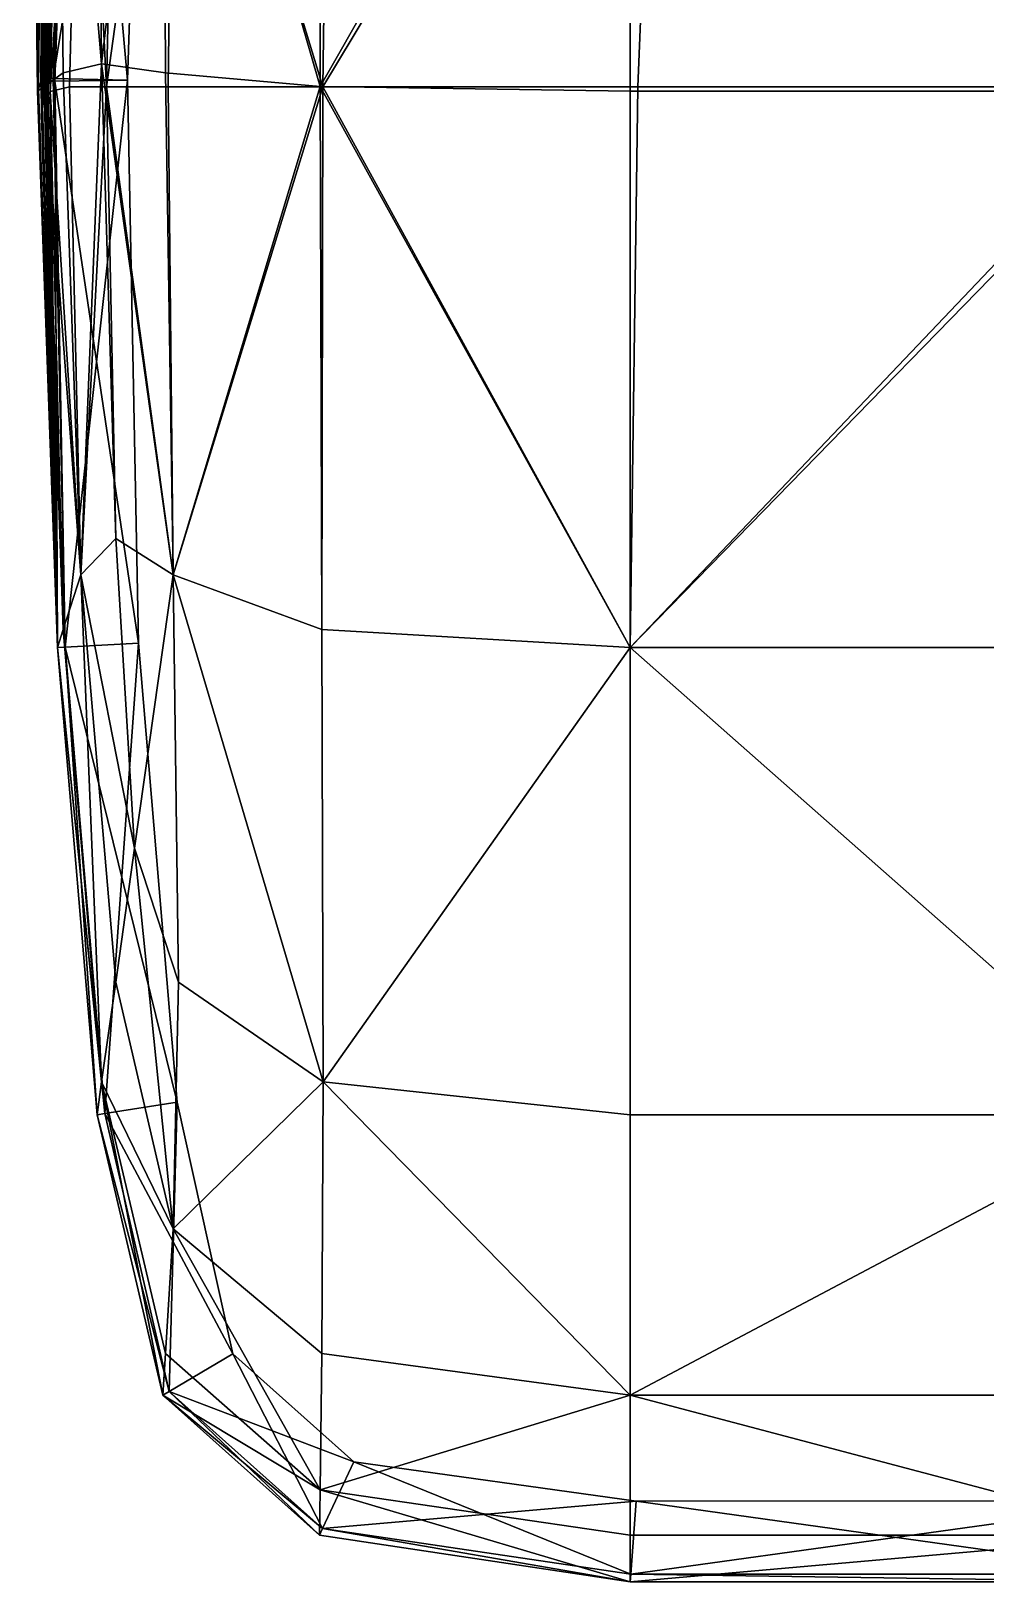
# Model space of a CAD drawing. Header units: centimetres. Extents: x -166 to 88, y -218 to 34.
# Drawn here: x -3.47 to 4.66, y -216.75 to -203.56 of the extents above; entities that cross this region are included whole.
import ezdxf

# ---------------------------------------------------------------- set-up
doc = ezdxf.new("R2010")
doc.units = ezdxf.units.CM
doc.layers.get('0').update_dxf_attribs({"color": 194})

msp = doc.modelspace()

# ---------------------------------------------------------------- meshes
at = {"color": 213}
mesh = msp.add_polyface(dxfattribs=at)
corners = [(6.135, -212.778, 10.661), (6.135, -208.804, 10.35), (13.041, -208.804, 10.35), (13.041, -212.778, 10.661), (6.135, -204.072, 10.194), (13.041, -204.072, 10.194), (6.135, -195.651, 10.143), (13.041, -195.651, 10.143), (13.041, -199.41, 10.143), (6.135, -199.41, 10.143), (6.135, -212.778, 75.564), (6.135, -208.805, 75.826), (1.631, -208.805, 75.826), (1.631, -212.778, 75.564), (6.283, -204.036, 75.861), (1.696, -204.036, 75.854), (-0.984, -204.036, 75.813), (7.618, -195.293, 75.048), (2.272, -195.293, 74.978), (1.888, -199.267, 75.591), (6.728, -199.267, 75.619), (-0.802, -195.575, 74.957), (6.135, -193.624, 10.143), (13.041, -193.624, 10.143), (6.49, -191.885, 10.143), (9.1, -192.909, 74.096), (2.913, -192.909, 73.956), (10.467, -191.717, 72.186), (-0.636, -193.262, 73.971), (13.041, -215.163, 11.18), (1.631, -212.778, 10.661), (1.631, -208.804, 10.35), (-0.98, -212.497, 10.698), (1.631, -204.072, 10.194), (1.631, -199.41, 10.143), (1.631, -195.651, 10.143), (-1.007, -204.033, 10.245), (13.041, -212.778, 75.564), (13.041, -208.805, 75.826), (14.153, -199.267, 75.659), (13.319, -204.036, 75.871), (1.631, -215.163, 75.129), (1.631, -193.624, 10.143), (-1.013, -195.651, 10.194), (2.107, -191.664, 10.143)]
mesh.append_faces([[corners[k] for k in face] for face in [(0, 1, 2, 0), (2, 3, 0, 2), (4, 5, 2, 4), (2, 1, 4, 2), (6, 7, 8, 6), (8, 9, 6, 8), (4, 9, 8, 4), (10, 11, 12, 10), (12, 13, 10, 12), (14, 15, 12, 14), (12, 11, 14, 12), (12, 15, 16, 12), (17, 18, 19, 17), (19, 20, 17, 19), (19, 18, 21, 19), (14, 20, 19, 14), (19, 15, 14, 19), (6, 22, 23, 6), (23, 22, 24, 23), (17, 25, 26, 17), (26, 18, 17, 26), (26, 25, 27, 26), (26, 28, 21, 26), (0, 3, 29, 0), (0, 30, 31, 0), (31, 1, 0, 31), (31, 30, 32, 31), (4, 1, 31, 4), (31, 33, 4, 31), (6, 9, 34, 6), (34, 35, 6, 34), (4, 33, 34, 4), (34, 9, 4, 34), (34, 33, 36, 34), (10, 37, 38, 10), (38, 11, 10, 38), (14, 11, 38, 14), (17, 20, 39, 17), (14, 40, 39, 14), (39, 20, 14, 39), (10, 13, 41, 10), (6, 35, 42, 6), (42, 22, 6, 42), (42, 35, 43, 42), (24, 22, 42, 24), (42, 44, 24, 42)]], dxfattribs={"vtx2": -1, "vtx3": -1, "color": 213})
mesh = msp.add_polyface(dxfattribs=at)
corners = [(-3.119, -199.267, 54.257), (-3.107, -199.267, 45.37), (-3.32, -204.036, 45.319), (-3.329, -204.036, 61.811), (-3.143, -199.267, 61.904), (-3.323, -204.036, 54.189), (-3.103, -199.267, 36.523), (-3.104, -199.267, 28.997), (-3.319, -204.036, 28.964), (-3.319, -204.036, 36.483), (-3.241, -199.41, 11.18), (-2.904, -199.41, 10.661), (-2.865, -203.84, 10.698), (-3.355, -204.033, 11.841), (-3.409, -199.41, 11.836), (-3.191, -203.917, 11.2), (-3.466, -199.41, 12.558), (-2.571, -197.56, 74.993), (-2.739, -200.194, 75.291), (-2.248, -199.885, 75.486), (-2.823, -204.036, 75.465), (1.888, -199.267, 75.591), (-0.92, -199.422, 75.554), (-0.984, -204.036, 75.813), (-3.034, -199.885, 74.876), (-3.198, -199.576, 74.293), (-3.302, -204.074, 74.464), (-3.296, -199.885, 73.595), (-3.328, -200.194, 72.786), (-3.375, -204.268, 72.836), (-2.887, -195.856, 73.947), (-3.466, -199.41, 15.103), (-3.466, -199.41, 14.52), (-3.409, -204.072, 14.52), (-3.409, -204.072, 15.698), (-3.466, -199.41, 15.698), (-3.466, -199.41, 13.921), (-3.466, -199.41, 13.277), (-3.409, -204.072, 13.277), (-3.409, -204.072, 13.921), (-3.35, -199.098, 17.759), (-3.437, -199.332, 17.02), (-3.402, -204.052, 17.022), (-3.355, -203.95, 18.585), (-3.247, -198.924, 18.575), (-3.381, -203.994, 17.768), (-3.466, -199.41, 16.335), (-3.409, -204.072, 16.335), (-3.296, -199.885, 71.871), (-3.17, -197.56, 72.725), (-3.235, -199.422, 70.177), (-3.352, -204.074, 70.041), (-3.183, -199.267, 67.033), (-3.339, -204.036, 66.901), (-3.104, -199.267, 24.071), (-3.12, -199.207, 21.112), (-3.323, -204.021, 21.097), (-3.319, -204.036, 24.046), (-3.214, -198.968, 18.959), (-3.153, -199.085, 20.015), (-3.331, -203.991, 20.016), (-2.343, -199.41, 10.35), (-1.013, -199.41, 10.194), (-1.007, -204.033, 10.245), (-2.321, -203.917, 10.396), (1.631, -199.41, 10.143), (-3.138, -198.984, 19.051), (-3.347, -203.961, 18.956), (-3.085, -199.079, 19.907), (-3.263, -203.988, 19.916), (-2.483, -199.078, 19.431), (-3.278, -203.964, 19.049), (-2.646, -203.98, 19.469)]
mesh.append_faces([[corners[k] for k in face] for face in [(0, 1, 2, 0), (3, 4, 0, 3), (0, 5, 3, 0), (6, 7, 8, 6), (2, 1, 6, 2), (6, 9, 2, 6), (10, 11, 12, 10), (13, 14, 10, 13), (10, 15, 13, 10), (16, 14, 13, 16), (17, 18, 19, 17), (19, 18, 20, 19), (21, 22, 23, 21), (24, 18, 17, 24), (24, 25, 26, 24), (27, 28, 29, 27), (27, 25, 30, 27), (31, 32, 33, 31), (34, 35, 31, 34), (36, 37, 38, 36), (36, 39, 33, 36), (40, 41, 42, 40), (43, 44, 40, 43), (40, 45, 43, 40), (46, 35, 34, 46), (42, 41, 46, 42), (46, 47, 42, 46), (48, 28, 49, 48), (48, 50, 51, 48), (52, 4, 3, 52), (51, 50, 52, 51), (52, 53, 51, 52), (54, 55, 56, 54), (8, 7, 54, 8), (54, 57, 8, 54), (58, 44, 43, 58), (55, 59, 60, 55), (61, 62, 63, 61), (12, 11, 61, 12), (61, 64, 12, 61), (63, 62, 65, 63), (66, 58, 67, 66), (59, 68, 69, 59), (70, 66, 71, 70), (68, 70, 72, 68)]], dxfattribs={"vtx2": -1, "vtx3": -1, "color": 213})
mesh = msp.add_polyface(dxfattribs=at)
corners = [(-3.32, -204.036, 45.319), (-3.319, -204.036, 36.483), (-3.241, -208.804, 36.47), (-3.329, -204.036, 61.811), (-3.323, -204.036, 54.189), (-3.241, -208.804, 54.167), (-3.119, -199.267, 54.257), (-3.319, -204.036, 28.964), (-3.103, -199.267, 36.523), (-2.865, -203.84, 10.698), (-3.191, -203.917, 11.2), (-3.241, -199.41, 11.18), (-3.355, -204.033, 11.841), (-3.042, -208.186, 11.261), (-3.409, -204.072, 12.558), (-3.466, -199.41, 12.558), (-3.409, -204.072, 13.277), (-3.466, -199.41, 13.277), (-2.823, -204.036, 75.465), (-2.298, -204.036, 75.702), (-2.248, -199.885, 75.486), (-0.984, -204.036, 75.813), (-0.92, -199.422, 75.554), (-2.256, -208.186, 75.671), (1.696, -204.036, 75.854), (1.888, -199.267, 75.591), (-3.139, -204.036, 75.049), (-3.042, -208.186, 75.061), (-3.302, -204.074, 74.464), (-3.034, -199.885, 74.876), (-2.739, -200.194, 75.291), (-3.375, -204.268, 72.836), (-3.367, -204.19, 73.723), (-3.296, -199.885, 73.595), (-3.198, -199.576, 74.293), (-3.409, -204.072, 14.52), (-3.409, -204.072, 15.103), (-3.466, -199.41, 15.103), (-3.409, -204.072, 15.698), (-3.409, -204.072, 13.921), (-3.466, -199.41, 13.921), (-3.466, -199.41, 14.52), (-3.355, -203.95, 18.585), (-3.381, -203.994, 17.768), (-3.241, -208.804, 17.771), (-3.402, -204.052, 17.022), (-3.35, -199.098, 17.759), (-3.409, -204.072, 16.335), (-3.466, -199.41, 16.335), (-3.352, -204.074, 70.041), (-3.367, -204.19, 71.814), (-3.296, -199.885, 71.871), (-3.328, -200.194, 72.786), (-3.339, -204.036, 66.901), (-3.183, -199.267, 67.033), (-3.323, -204.021, 21.097), (-3.319, -204.036, 24.046), (-3.104, -199.267, 24.071), (-3.347, -203.961, 18.956), (-3.214, -198.968, 18.959), (-3.331, -203.991, 20.016), (-3.12, -199.207, 21.112), (-3.241, -208.804, 20.015), (-3.241, -208.804, 18.589), (-3.241, -208.805, 24.037), (-2.321, -203.917, 10.396), (-2.256, -208.186, 10.534), (-1.007, -204.033, 10.245), (-2.343, -199.41, 10.35), (-3.278, -203.964, 19.049), (-3.138, -198.984, 19.051), (-3.263, -203.988, 19.916), (-3.153, -199.085, 20.015), (-2.646, -203.98, 19.469), (-2.483, -199.078, 19.431), (-3.085, -199.079, 19.907), (-2.552, -208.768, 19.483), (-3.175, -208.801, 19.05)]
mesh.append_faces([[corners[k] for k in face] for face in [(0, 1, 2, 0), (3, 4, 5, 3), (0, 4, 6, 0), (7, 1, 8, 7), (9, 10, 11, 9), (12, 10, 13, 12), (12, 14, 15, 12), (16, 17, 15, 16), (15, 14, 16, 15), (18, 19, 20, 18), (21, 22, 20, 21), (20, 19, 21, 20), (21, 19, 23, 21), (21, 24, 25, 21), (18, 26, 27, 18), (28, 26, 29, 28), (18, 30, 29, 18), (29, 26, 18, 29), (31, 32, 33, 31), (28, 34, 33, 28), (33, 32, 28, 33), (35, 36, 37, 35), (37, 36, 38, 37), (16, 39, 40, 16), (35, 41, 40, 35), (42, 43, 44, 42), (45, 43, 46, 45), (38, 47, 48, 38), (49, 50, 51, 49), (31, 52, 51, 31), (51, 50, 31, 51), (3, 53, 54, 3), (55, 56, 57, 55), (42, 58, 59, 42), (60, 55, 61, 60), (55, 60, 62, 55), (58, 42, 63, 58), (7, 56, 64, 7), (9, 65, 66, 9), (67, 65, 68, 67), (58, 69, 70, 58), (71, 60, 72, 71), (69, 73, 74, 69), (73, 71, 75, 73), (71, 73, 76, 71), (73, 69, 77, 73)]], dxfattribs={"vtx2": -1, "vtx3": -1, "color": 213})
mesh = msp.add_polyface(dxfattribs=at)
corners = [(-3.319, -204.036, 28.964), (-3.241, -208.805, 28.953), (-3.241, -208.804, 36.47), (-3.319, -204.036, 36.483), (-3.32, -204.036, 45.319), (-3.241, -208.804, 45.302), (-3.241, -208.804, 54.167), (-3.323, -204.036, 54.189), (-3.042, -208.186, 11.261), (-3.191, -208.65, 11.856), (-3.355, -204.033, 11.841), (-2.865, -203.84, 10.698), (-2.745, -207.877, 10.808), (-3.191, -203.917, 11.2), (-3.409, -204.072, 13.277), (-3.409, -204.072, 12.558), (-3.241, -208.805, 12.558), (-2.823, -204.036, 75.465), (-2.745, -207.877, 75.441), (-2.256, -208.186, 75.671), (-2.298, -204.036, 75.702), (-0.984, -204.036, 75.813), (-0.991, -208.65, 75.787), (1.631, -208.805, 75.826), (-3.302, -204.074, 74.464), (-3.367, -204.19, 73.723), (-3.241, -208.804, 73.765), (-3.375, -204.268, 72.836), (-3.241, -208.804, 72.852), (-3.042, -208.186, 75.061), (-3.191, -208.65, 74.51), (-3.139, -204.036, 75.049), (-3.409, -204.072, 14.52), (-3.409, -204.072, 13.921), (-3.241, -208.805, 13.921), (-3.241, -208.805, 13.277), (-3.409, -204.072, 15.698), (-3.409, -204.072, 15.103), (-3.241, -208.804, 15.103), (-3.241, -208.805, 14.52), (-3.402, -204.052, 17.022), (-3.409, -204.072, 16.335), (-3.241, -208.804, 16.335), (-3.241, -208.804, 15.698), (-3.241, -208.805, 17.023), (-3.241, -208.804, 17.771), (-3.381, -203.994, 17.768), (-3.352, -204.074, 70.041), (-3.339, -204.036, 66.901), (-3.241, -208.804, 66.857), (-3.329, -204.036, 61.811), (-3.241, -208.804, 61.78), (-3.367, -204.19, 71.814), (-3.241, -208.804, 71.795), (-3.241, -208.805, 69.996), (-3.323, -204.021, 21.097), (-3.241, -208.804, 21.092), (-3.241, -208.805, 24.037), (-3.319, -204.036, 24.046), (-1.007, -204.033, 10.245), (1.631, -204.072, 10.194), (1.631, -208.804, 10.35), (-2.256, -208.186, 10.534), (-0.991, -208.65, 10.396), (-2.321, -203.917, 10.396), (-3.263, -203.988, 19.916), (-3.174, -208.801, 19.919), (-3.241, -208.804, 20.015), (-3.331, -203.991, 20.016), (-3.175, -208.801, 19.05), (-3.278, -203.964, 19.049), (-3.347, -203.961, 18.956), (-3.241, -208.804, 18.955)]
mesh.append_faces([[corners[k] for k in face] for face in [(0, 1, 2, 0), (2, 3, 0, 2), (4, 5, 6, 4), (6, 7, 4, 6), (8, 9, 10, 8), (11, 12, 8, 11), (8, 13, 11, 8), (14, 15, 16, 14), (10, 9, 16, 10), (16, 15, 10, 16), (17, 18, 19, 17), (19, 20, 17, 19), (21, 22, 23, 21), (24, 25, 26, 24), (27, 28, 26, 27), (26, 25, 27, 26), (29, 18, 17, 29), (24, 30, 29, 24), (29, 31, 24, 29), (32, 33, 34, 32), (14, 35, 34, 14), (34, 33, 14, 34), (36, 37, 38, 36), (32, 39, 38, 32), (38, 37, 32, 38), (40, 41, 42, 40), (36, 43, 42, 36), (42, 41, 36, 42), (40, 44, 45, 40), (45, 46, 40, 45), (47, 48, 49, 47), (50, 51, 49, 50), (49, 48, 50, 49), (27, 52, 53, 27), (47, 54, 53, 47), (53, 52, 47, 53), (55, 56, 57, 55), (57, 58, 55, 57), (59, 60, 61, 59), (62, 12, 11, 62), (59, 63, 62, 59), (62, 64, 59, 62), (65, 66, 67, 65), (67, 68, 65, 67), (69, 70, 71, 69), (71, 72, 69, 71)]], dxfattribs={"vtx2": -1, "vtx3": -1, "color": 213})
mesh = msp.add_polyface(dxfattribs=at)
corners = [(-3.241, -208.804, 36.47), (-3.241, -208.805, 28.953), (-2.904, -212.778, 28.953), (-3.241, -208.804, 45.302), (-3.32, -204.036, 45.319), (-3.241, -208.804, 54.167), (-3.241, -208.804, 61.78), (-3.329, -204.036, 61.811), (-2.904, -212.778, 45.302), (-2.584, -210.512, 10.957), (-2.745, -211.652, 11.301), (-3.042, -208.186, 11.261), (-2.745, -207.877, 10.808), (-2.865, -212.497, 11.866), (-3.191, -208.65, 11.856), (-3.241, -208.805, 12.558), (-3.241, -208.805, 13.277), (-3.409, -204.072, 13.277), (-2.584, -210.512, 75.316), (-2.212, -211.652, 75.441), (-2.256, -208.186, 75.671), (-2.745, -207.877, 75.441), (-0.98, -212.497, 75.534), (-0.991, -208.65, 75.787), (-0.984, -204.036, 75.813), (1.631, -208.805, 75.826), (-3.241, -208.804, 73.765), (-3.241, -208.804, 72.852), (-2.904, -212.778, 72.852), (-3.191, -208.65, 74.51), (-3.302, -204.074, 74.464), (-3.042, -208.186, 75.061), (-2.745, -211.652, 75.027), (-2.865, -212.497, 74.501), (-3.241, -208.805, 13.921), (-2.904, -212.778, 13.277), (-3.241, -208.805, 14.52), (-3.409, -204.072, 14.52), (-3.241, -208.804, 15.103), (-3.241, -208.804, 15.698), (-3.409, -204.072, 15.698), (-2.904, -212.778, 14.52), (-3.241, -208.804, 16.335), (-2.904, -212.778, 15.698), (-3.241, -208.805, 17.023), (-3.402, -204.052, 17.022), (-3.241, -208.804, 17.771), (-3.241, -208.804, 18.589), (-3.355, -203.95, 18.585), (-2.904, -212.778, 17.023), (-3.241, -208.804, 66.857), (-2.904, -212.778, 61.78), (-3.241, -208.805, 69.996), (-3.352, -204.074, 70.041), (-3.241, -208.804, 71.795), (-3.375, -204.268, 72.836), (-2.904, -212.778, 69.996), (-3.241, -208.804, 21.092), (-3.241, -208.804, 20.015), (-2.904, -212.778, 20.015), (-3.323, -204.021, 21.097), (-3.241, -208.804, 18.955), (-3.347, -203.961, 18.956), (-3.241, -208.805, 24.037), (-3.319, -204.036, 28.964), (-2.904, -212.778, 21.092), (1.631, -208.804, 10.35), (-0.991, -208.65, 10.396), (-1.007, -204.033, 10.245), (-2.256, -208.186, 10.534), (-2.212, -211.652, 10.808), (-0.98, -212.497, 10.698), (-2.552, -208.768, 19.483), (-3.175, -208.801, 19.05), (-2.839, -212.768, 19.05), (-3.174, -208.801, 19.919), (-2.223, -212.67, 19.485), (-3.263, -203.988, 19.916), (-2.646, -203.98, 19.469)]
mesh.append_faces([[corners[k] for k in face] for face in [(0, 1, 2, 0), (0, 3, 4, 0), (5, 6, 7, 5), (5, 3, 8, 5), (9, 10, 11, 9), (11, 12, 9, 11), (13, 14, 11, 13), (11, 10, 13, 11), (15, 16, 17, 15), (15, 14, 13, 15), (18, 19, 20, 18), (20, 21, 18, 20), (22, 23, 20, 22), (20, 19, 22, 20), (20, 23, 24, 20), (25, 23, 22, 25), (26, 27, 28, 26), (26, 29, 30, 26), (18, 21, 31, 18), (31, 32, 18, 31), (31, 29, 33, 31), (34, 16, 35, 34), (34, 36, 37, 34), (38, 39, 40, 38), (38, 36, 41, 38), (42, 39, 43, 42), (42, 44, 45, 42), (46, 47, 48, 46), (46, 44, 49, 46), (50, 6, 51, 50), (50, 52, 53, 50), (54, 27, 55, 54), (54, 52, 56, 54), (57, 58, 59, 57), (58, 57, 60, 58), (47, 61, 62, 47), (63, 1, 64, 63), (63, 57, 65, 63), (66, 67, 68, 66), (9, 12, 69, 9), (69, 70, 9, 69), (69, 67, 71, 69), (72, 73, 74, 72), (75, 72, 76, 75), (72, 75, 77, 72), (73, 72, 78, 73)]], dxfattribs={"vtx2": -1, "vtx3": -1, "color": 213})
mesh = msp.add_polyface(dxfattribs=at)
corners = [(-2.584, -210.512, 10.957), (-2.212, -211.652, 10.808), (-2.256, -213.75, 11.261), (-2.904, -212.778, 45.302), (-3.241, -208.804, 45.302), (-3.241, -208.804, 36.47), (-2.904, -212.778, 36.47), (-2.904, -212.778, 61.78), (-3.241, -208.804, 61.78), (-3.241, -208.804, 54.167), (-2.904, -212.778, 54.167), (-2.904, -212.778, 13.277), (-3.241, -208.805, 13.277), (-3.241, -208.805, 12.558), (-2.904, -212.778, 12.558), (-2.865, -212.497, 11.866), (-0.98, -212.497, 75.534), (1.631, -212.778, 75.564), (1.631, -208.805, 75.826), (-2.904, -212.778, 72.852), (-2.904, -212.778, 73.765), (-3.241, -208.804, 73.765), (-2.865, -212.497, 74.501), (-3.191, -208.65, 74.51), (-2.745, -211.652, 75.027), (-3.042, -208.186, 75.061), (-2.904, -212.778, 14.52), (-3.241, -208.805, 14.52), (-3.241, -208.805, 13.921), (-2.904, -212.778, 13.921), (-2.904, -212.778, 15.698), (-3.241, -208.804, 15.698), (-3.241, -208.804, 15.103), (-2.904, -212.778, 15.103), (-2.904, -212.778, 16.335), (-3.241, -208.804, 16.335), (-2.904, -212.778, 17.023), (-3.241, -208.805, 17.023), (-2.904, -212.778, 18.589), (-3.241, -208.804, 18.589), (-3.241, -208.804, 17.771), (-2.904, -212.778, 17.771), (-2.904, -212.778, 66.857), (-3.241, -208.804, 66.857), (-2.904, -212.778, 69.996), (-3.241, -208.805, 69.996), (-3.241, -208.804, 72.852), (-3.241, -208.804, 71.795), (-2.904, -212.778, 71.795), (-2.904, -212.778, 18.955), (-3.241, -208.804, 18.955), (-2.904, -212.778, 20.015), (-2.904, -212.778, 21.092), (-3.241, -208.804, 21.092), (-2.904, -212.778, 28.953), (-3.241, -208.805, 28.953), (-3.241, -208.805, 24.037), (-2.904, -212.778, 24.037), (-0.98, -212.497, 10.698), (-0.991, -208.65, 10.396), (1.631, -208.804, 10.35), (-2.256, -208.186, 10.534), (-2.584, -210.512, 75.316), (-2.256, -213.75, 75.061), (-2.839, -212.768, 19.05), (-3.175, -208.801, 19.05), (-3.174, -208.801, 19.919), (-2.839, -212.768, 19.92), (-3.241, -208.804, 20.015), (-2.223, -212.67, 19.485), (-2.552, -208.768, 19.483)]
mesh.append_faces([[corners[k] for k in face] for face in [(0, 1, 2, 0), (3, 4, 5, 3), (5, 6, 3, 5), (7, 8, 9, 7), (9, 10, 7, 9), (3, 10, 9, 3), (11, 12, 13, 11), (13, 14, 11, 13), (15, 14, 13, 15), (16, 17, 18, 16), (19, 20, 21, 19), (22, 23, 21, 22), (21, 20, 22, 21), (22, 24, 25, 22), (26, 27, 28, 26), (28, 29, 26, 28), (30, 31, 32, 30), (32, 33, 30, 32), (26, 33, 32, 26), (30, 34, 35, 30), (36, 37, 35, 36), (35, 34, 36, 35), (38, 39, 40, 38), (40, 41, 38, 40), (36, 41, 40, 36), (7, 42, 43, 7), (44, 45, 43, 44), (43, 42, 44, 43), (19, 46, 47, 19), (47, 48, 19, 47), (44, 48, 47, 44), (49, 50, 39, 49), (39, 38, 49, 39), (51, 52, 53, 51), (54, 55, 56, 54), (56, 57, 54, 56), (58, 59, 60, 58), (58, 1, 61, 58), (62, 24, 63, 62), (64, 65, 50, 64), (50, 49, 64, 50), (66, 67, 51, 66), (51, 68, 66, 51), (64, 69, 70, 64), (69, 67, 66, 69)]], dxfattribs={"vtx2": -1, "vtx3": -1, "color": 213})
mesh = msp.add_polyface(dxfattribs=at)
corners = [(-2.256, -213.75, 11.261), (-2.745, -211.652, 11.301), (-2.584, -210.512, 10.957), (-0.98, -212.497, 10.698), (-0.991, -214.809, 11.2), (-2.212, -211.652, 10.808), (-2.865, -212.497, 11.866), (-2.321, -214.809, 11.856), (1.631, -212.778, 10.661), (1.631, -215.163, 11.18), (-2.904, -212.778, 13.277), (-2.904, -212.778, 12.558), (-2.343, -215.163, 12.558), (-2.904, -212.778, 28.953), (-2.904, -212.778, 36.47), (-3.241, -208.804, 36.47), (-2.904, -212.778, 13.921), (-3.241, -208.805, 13.921), (-2.904, -212.778, 24.037), (-2.343, -215.163, 24.037), (-2.904, -212.778, 21.092), (-2.904, -212.778, 18.955), (-2.904, -212.778, 18.589), (-2.343, -215.163, 18.589), (-2.904, -212.778, 20.015), (-2.343, -215.163, 20.015), (-2.343, -215.163, 21.092), (-3.241, -208.805, 24.037), (-2.904, -212.778, 61.78), (-2.904, -212.778, 54.167), (-2.343, -215.163, 54.167), (-2.904, -212.778, 45.302), (-2.343, -215.163, 36.47), (-0.98, -212.497, 75.534), (-0.991, -214.809, 75.112), (1.631, -215.163, 75.129), (-2.256, -213.75, 75.061), (-2.212, -211.652, 75.441), (-2.584, -210.512, 75.316), (-2.865, -212.497, 74.501), (-2.321, -214.809, 74.51), (-2.745, -211.652, 75.027), (-2.904, -212.778, 72.852), (-2.343, -215.163, 72.852), (-2.343, -215.163, 73.765), (-2.904, -212.778, 73.765), (-2.904, -212.778, 15.698), (-2.904, -212.778, 15.103), (-2.343, -215.163, 15.103), (-2.904, -212.778, 14.52), (-2.343, -215.163, 13.921), (-2.904, -212.778, 17.771), (-2.343, -215.163, 17.771), (-2.904, -212.778, 17.023), (-2.343, -215.163, 15.698), (-2.343, -215.163, 16.335), (-2.904, -212.778, 16.335), (-2.904, -212.778, 71.795), (-2.343, -215.163, 71.795), (-2.904, -212.778, 69.996), (-2.343, -215.163, 61.78), (-2.343, -215.163, 66.857), (-2.904, -212.778, 66.857), (-2.29, -215.131, 19.044), (-2.839, -212.768, 19.05), (-2.343, -215.163, 18.955), (-2.839, -212.768, 19.92), (-2.29, -215.131, 19.927), (-2.223, -212.67, 19.485), (-1.75, -214.811, 19.485)]
mesh.append_faces([[corners[k] for k in face] for face in [(0, 1, 2, 0), (3, 4, 0, 3), (0, 5, 3, 0), (6, 1, 0, 6), (0, 7, 6, 0), (3, 8, 9, 3), (10, 11, 12, 10), (6, 7, 12, 6), (12, 11, 6, 12), (13, 14, 15, 13), (10, 16, 17, 10), (13, 18, 19, 13), (19, 18, 20, 19), (21, 22, 23, 21), (24, 25, 26, 24), (20, 18, 27, 20), (28, 29, 30, 28), (30, 29, 31, 30), (31, 14, 32, 31), (33, 34, 35, 33), (36, 37, 38, 36), (39, 40, 36, 39), (36, 41, 39, 36), (33, 37, 36, 33), (36, 34, 33, 36), (42, 43, 44, 42), (44, 45, 42, 44), (39, 45, 44, 39), (46, 47, 48, 46), (48, 47, 49, 48), (49, 16, 50, 49), (22, 51, 52, 22), (52, 51, 53, 52), (46, 54, 55, 46), (55, 56, 46, 55), (53, 56, 55, 53), (42, 57, 58, 42), (58, 57, 59, 58), (28, 60, 61, 28), (61, 62, 28, 61), (59, 62, 61, 59), (63, 64, 21, 63), (21, 65, 63, 21), (24, 66, 67, 24), (68, 64, 63, 68), (66, 68, 69, 66)]], dxfattribs={"vtx2": -1, "vtx3": -1, "color": 213})
mesh = msp.add_polyface(dxfattribs=at)
corners = [(-1.007, -215.969, 11.841), (-2.321, -214.809, 11.856), (-2.256, -213.75, 11.261), (-0.991, -214.809, 11.2), (1.631, -215.163, 11.18), (-0.98, -212.497, 10.698), (-2.343, -215.163, 12.558), (-2.343, -215.163, 13.277), (-2.904, -212.778, 13.277), (-2.343, -215.163, 24.037), (-2.343, -215.163, 28.953), (-2.904, -212.778, 28.953), (-2.904, -212.778, 21.092), (-2.343, -215.163, 21.092), (-1.013, -216.355, 21.092), (-2.343, -215.163, 18.589), (-2.343, -215.163, 18.955), (-2.904, -212.778, 18.955), (-2.343, -215.163, 20.015), (-1.013, -216.355, 20.015), (-2.904, -212.778, 20.015), (-2.343, -215.163, 54.167), (-2.343, -215.163, 61.78), (-2.904, -212.778, 61.78), (-2.904, -212.778, 45.302), (-2.343, -215.163, 45.302), (-1.013, -216.355, 45.302), (-2.343, -215.163, 36.47), (-2.904, -212.778, 36.47), (-1.013, -216.355, 28.953), (1.631, -215.163, 75.129), (-0.991, -214.809, 75.112), (-1.007, -215.969, 74.523), (-2.256, -213.75, 75.061), (-2.321, -214.809, 74.51), (-2.343, -215.163, 73.765), (-2.343, -215.163, 72.852), (-1.013, -216.355, 72.852), (-2.865, -212.497, 74.501), (-2.343, -215.163, 15.103), (-2.343, -215.163, 15.698), (-2.904, -212.778, 15.698), (-2.904, -212.778, 14.52), (-2.343, -215.163, 14.52), (-1.013, -216.355, 14.52), (-2.343, -215.163, 13.921), (-2.904, -212.778, 13.921), (-1.013, -216.355, 13.277), (-2.343, -215.163, 17.771), (-2.904, -212.778, 18.589), (-2.904, -212.778, 17.023), (-2.343, -215.163, 17.023), (-1.013, -216.355, 17.023), (-2.343, -215.163, 16.335), (-1.013, -216.355, 15.698), (-2.343, -215.163, 71.795), (-2.904, -212.778, 72.852), (-2.904, -212.778, 69.996), (-2.343, -215.163, 69.996), (-1.013, -216.355, 69.996), (-2.343, -215.163, 66.857), (-1.013, -216.355, 61.78), (-2.29, -215.131, 19.927), (-2.29, -215.131, 19.044), (-1.75, -214.811, 19.485), (-2.223, -212.67, 19.485), (-0.986, -216.298, 19.045), (-0.72, -215.73, 19.485), (-2.839, -212.768, 19.92)]
mesh.append_faces([[corners[k] for k in face] for face in [(0, 1, 2, 0), (2, 3, 0, 2), (4, 3, 5, 4), (6, 7, 8, 6), (6, 1, 0, 6), (9, 10, 11, 9), (12, 13, 9, 12), (9, 13, 14, 9), (15, 16, 17, 15), (13, 18, 19, 13), (13, 12, 20, 13), (21, 22, 23, 21), (24, 25, 21, 24), (21, 25, 26, 21), (11, 10, 27, 11), (27, 28, 11, 27), (27, 10, 29, 27), (27, 25, 24, 27), (30, 31, 32, 30), (32, 31, 33, 32), (33, 34, 32, 33), (35, 36, 37, 35), (35, 34, 38, 35), (39, 40, 41, 39), (42, 43, 39, 42), (39, 43, 44, 39), (8, 7, 45, 8), (45, 46, 8, 45), (45, 7, 47, 45), (45, 43, 42, 45), (48, 15, 49, 48), (50, 51, 48, 50), (48, 51, 52, 48), (53, 40, 54, 53), (53, 51, 50, 53), (55, 36, 56, 55), (57, 58, 55, 57), (55, 58, 59, 55), (60, 22, 61, 60), (60, 58, 57, 60), (62, 18, 20, 62), (63, 64, 65, 63), (64, 63, 66, 64), (62, 64, 67, 62), (64, 62, 68, 64)]], dxfattribs={"vtx2": -1, "vtx3": -1, "color": 213})
mesh = msp.add_polyface(dxfattribs=at)
corners = [(6.135, -212.778, 10.661), (6.135, -215.163, 11.18), (1.631, -215.163, 11.18), (1.631, -212.778, 10.661), (6.135, -216.355, 11.836), (1.631, -216.355, 11.836), (-1.007, -215.969, 11.841), (6.135, -216.752, 12.558), (1.631, -216.752, 12.558), (6.135, -212.778, 75.564), (6.135, -215.163, 75.129), (13.041, -215.163, 75.129), (13.041, -212.778, 75.564), (6.135, -216.355, 74.527), (13.041, -216.355, 74.527), (6.135, -216.752, 73.765), (13.041, -216.752, 73.765), (13.041, -215.163, 11.18), (13.041, -216.355, 11.836), (13.041, -216.752, 12.558), (1.631, -215.163, 75.129), (1.631, -212.778, 75.564), (-0.98, -212.497, 75.534), (1.631, -216.355, 74.527), (1.631, -216.752, 73.765), (-1.007, -215.969, 74.523), (1.631, -216.752, 13.921), (1.631, -216.752, 14.52), (-1.013, -216.355, 14.52), (1.631, -216.752, 17.771), (1.631, -216.752, 18.589), (-1.013, -216.355, 18.589), (1.631, -216.752, 16.335), (1.631, -216.752, 17.023), (-1.013, -216.355, 17.023), (1.631, -216.752, 71.795), (1.631, -216.752, 72.852), (-1.013, -216.355, 72.852), (1.631, -216.752, 66.857), (1.631, -216.752, 69.996), (-1.013, -216.355, 69.996), (6.135, -216.752, 18.955), (6.135, -216.686, 19.051), (1.636, -216.686, 19.05), (1.636, -216.686, 19.92), (6.135, -216.686, 19.92), (6.135, -216.752, 20.015), (1.631, -216.752, 18.955), (-0.986, -216.298, 19.045), (13.041, -216.686, 19.051), (13.041, -216.686, 19.92), (13.041, -216.752, 20.015), (1.682, -216.064, 19.485), (6.135, -216.062, 19.485), (-0.986, -216.298, 19.926), (-0.72, -215.73, 19.485), (13.041, -216.062, 19.485)]
mesh.append_faces([[corners[k] for k in face] for face in [(0, 1, 2, 0), (2, 3, 0, 2), (4, 5, 2, 4), (2, 1, 4, 2), (2, 5, 6, 2), (4, 7, 8, 4), (8, 5, 4, 8), (9, 10, 11, 9), (11, 12, 9, 11), (13, 14, 11, 13), (11, 10, 13, 11), (13, 15, 16, 13), (16, 14, 13, 16), (17, 1, 0, 17), (4, 1, 17, 4), (17, 18, 4, 17), (4, 18, 19, 4), (19, 7, 4, 19), (20, 10, 9, 20), (20, 21, 22, 20), (13, 10, 20, 13), (20, 23, 13, 20), (13, 23, 24, 13), (24, 15, 13, 24), (24, 23, 25, 24), (26, 27, 28, 26), (29, 30, 31, 29), (32, 33, 34, 32), (35, 36, 37, 35), (38, 39, 40, 38), (41, 42, 43, 41), (44, 45, 46, 44), (47, 43, 48, 47), (49, 42, 41, 49), (45, 50, 51, 45), (52, 43, 42, 52), (42, 53, 52, 42), (53, 45, 44, 53), (44, 52, 53, 44), (52, 44, 54, 52), (43, 52, 55, 43), (53, 42, 49, 53), (49, 56, 53, 49), (56, 50, 45, 56), (45, 53, 56, 45)]], dxfattribs={"vtx2": -1, "vtx3": -1, "color": 213})
mesh = msp.add_polyface(dxfattribs=at)
corners = [(-1.013, -216.355, 13.277), (-1.013, -216.355, 12.558), (1.631, -216.752, 12.558), (-1.007, -215.969, 11.841), (-2.343, -215.163, 12.558), (-2.343, -215.163, 13.277), (-1.013, -216.355, 21.092), (-1.013, -216.355, 24.037), (-2.343, -215.163, 24.037), (-1.013, -216.355, 28.953), (-2.343, -215.163, 28.953), (-1.013, -216.355, 18.955), (-2.343, -215.163, 18.955), (-2.343, -215.163, 18.589), (-1.013, -216.355, 18.589), (-1.013, -216.355, 20.015), (-2.343, -215.163, 21.092), (1.631, -216.752, 24.037), (-1.013, -216.355, 61.78), (-1.013, -216.355, 54.167), (1.631, -216.752, 54.167), (-1.013, -216.355, 45.302), (-2.343, -215.163, 54.167), (-2.343, -215.163, 61.78), (-1.013, -216.355, 36.47), (-2.343, -215.163, 36.47), (-2.343, -215.163, 45.302), (-1.013, -216.355, 72.852), (-1.013, -216.355, 73.765), (-2.343, -215.163, 73.765), (-1.007, -215.969, 74.523), (-2.321, -214.809, 74.51), (-1.013, -216.355, 14.52), (-1.013, -216.355, 15.103), (-2.343, -215.163, 15.103), (-1.013, -216.355, 15.698), (-2.343, -215.163, 15.698), (-1.013, -216.355, 13.921), (-2.343, -215.163, 13.921), (-2.343, -215.163, 14.52), (-1.013, -216.355, 17.023), (-1.013, -216.355, 17.771), (-2.343, -215.163, 17.771), (-1.013, -216.355, 16.335), (-2.343, -215.163, 16.335), (-2.343, -215.163, 17.023), (-1.013, -216.355, 69.996), (-1.013, -216.355, 71.795), (-2.343, -215.163, 71.795), (-2.343, -215.163, 72.852), (-1.013, -216.355, 66.857), (-2.343, -215.163, 66.857), (-2.343, -215.163, 69.996), (-0.986, -216.298, 19.045), (-2.29, -215.131, 19.044), (-2.29, -215.131, 19.927), (-0.986, -216.298, 19.926), (-2.343, -215.163, 20.015), (-0.72, -215.73, 19.485), (-1.75, -214.811, 19.485)]
mesh.append_faces([[corners[k] for k in face] for face in [(0, 1, 2, 0), (3, 1, 4, 3), (0, 5, 4, 0), (4, 1, 0, 4), (6, 7, 8, 6), (9, 10, 8, 9), (8, 7, 9, 8), (11, 12, 13, 11), (13, 14, 11, 13), (15, 6, 16, 15), (9, 7, 17, 9), (18, 19, 20, 18), (21, 19, 22, 21), (18, 23, 22, 18), (22, 19, 18, 22), (9, 24, 25, 9), (21, 26, 25, 21), (25, 24, 21, 25), (27, 28, 29, 27), (30, 31, 29, 30), (29, 28, 30, 29), (32, 33, 34, 32), (35, 36, 34, 35), (34, 33, 35, 34), (0, 37, 38, 0), (32, 39, 38, 32), (38, 37, 32, 38), (40, 41, 42, 40), (14, 13, 42, 14), (42, 41, 14, 42), (35, 43, 44, 35), (40, 45, 44, 40), (44, 43, 40, 44), (46, 47, 48, 46), (27, 49, 48, 27), (48, 47, 27, 48), (18, 50, 51, 18), (46, 52, 51, 46), (51, 50, 46, 51), (53, 54, 12, 53), (12, 11, 53, 12), (55, 56, 15, 55), (15, 57, 55, 15), (53, 58, 59, 53), (58, 56, 55, 58)]], dxfattribs={"vtx2": -1, "vtx3": -1, "color": 213})
mesh = msp.add_polyface(dxfattribs=at)
corners = [(-1.007, -215.969, 11.841), (-0.991, -214.809, 11.2), (1.631, -215.163, 11.18), (1.631, -216.752, 12.558), (1.631, -216.752, 13.277), (-1.013, -216.355, 13.277), (1.631, -216.355, 11.836), (-1.013, -216.355, 12.558), (-1.013, -216.355, 20.015), (1.631, -216.752, 20.015), (1.631, -216.752, 21.092), (-1.013, -216.355, 21.092), (1.631, -216.752, 18.589), (1.631, -216.752, 18.955), (-1.013, -216.355, 18.955), (-1.013, -216.355, 18.589), (1.631, -216.752, 24.037), (1.631, -216.752, 28.953), (-1.013, -216.355, 28.953), (-1.013, -216.355, 24.037), (1.631, -216.752, 54.167), (1.631, -216.752, 61.78), (-1.013, -216.355, 61.78), (-1.013, -216.355, 45.302), (1.631, -216.752, 45.302), (-1.013, -216.355, 54.167), (-1.013, -216.355, 36.47), (1.631, -216.752, 36.47), (-1.007, -215.969, 74.523), (1.631, -216.355, 74.527), (1.631, -215.163, 75.129), (-1.013, -216.355, 73.765), (1.631, -216.752, 73.765), (-1.013, -216.355, 72.852), (1.631, -216.752, 72.852), (-1.013, -216.355, 15.698), (-1.013, -216.355, 15.103), (1.631, -216.752, 15.103), (1.631, -216.752, 15.698), (-1.013, -216.355, 14.52), (1.631, -216.752, 14.52), (-1.013, -216.355, 13.921), (1.631, -216.752, 13.921), (-1.013, -216.355, 17.771), (1.631, -216.752, 17.771), (-1.013, -216.355, 17.023), (1.631, -216.752, 17.023), (-1.013, -216.355, 16.335), (1.631, -216.752, 16.335), (-1.013, -216.355, 71.795), (1.631, -216.752, 71.795), (-1.013, -216.355, 69.996), (1.631, -216.752, 69.996), (-1.013, -216.355, 66.857), (1.631, -216.752, 66.857), (-0.986, -216.298, 19.926), (1.636, -216.686, 19.92), (-0.986, -216.298, 19.045), (-0.72, -215.73, 19.485), (1.682, -216.064, 19.485), (1.636, -216.686, 19.05)]
mesh.append_faces([[corners[k] for k in face] for face in [(0, 1, 2, 0), (3, 4, 5, 3), (0, 6, 3, 0), (3, 7, 0, 3), (8, 9, 10, 8), (10, 11, 8, 10), (12, 13, 14, 12), (14, 15, 12, 14), (16, 17, 18, 16), (11, 10, 16, 11), (16, 19, 11, 16), (20, 21, 22, 20), (23, 24, 20, 23), (20, 25, 23, 20), (23, 26, 27, 23), (27, 24, 23, 27), (18, 17, 27, 18), (27, 26, 18, 27), (28, 29, 30, 28), (28, 31, 32, 28), (33, 34, 32, 33), (32, 31, 33, 32), (35, 36, 37, 35), (37, 38, 35, 37), (39, 40, 37, 39), (37, 36, 39, 37), (39, 41, 42, 39), (5, 4, 42, 5), (42, 41, 5, 42), (15, 43, 44, 15), (45, 46, 44, 45), (44, 43, 45, 44), (45, 47, 48, 45), (35, 38, 48, 35), (48, 47, 35, 48), (33, 49, 50, 33), (51, 52, 50, 51), (50, 49, 51, 50), (51, 53, 54, 51), (22, 21, 54, 22), (54, 53, 22, 54), (55, 56, 9, 55), (9, 8, 55, 9), (57, 14, 13, 57), (55, 58, 59, 55), (58, 57, 60, 58)]], dxfattribs={"vtx2": -1, "vtx3": -1, "color": 213})
mesh = msp.add_polyface(dxfattribs=at)
corners = [(6.135, -216.752, 13.277), (1.631, -216.752, 13.277), (1.631, -216.752, 12.558), (6.135, -216.752, 12.558), (6.135, -216.752, 18.955), (1.631, -216.752, 18.955), (1.631, -216.752, 18.589), (6.135, -216.752, 18.589), (1.631, -216.752, 21.092), (1.631, -216.752, 20.015), (6.135, -216.752, 20.015), (6.135, -216.752, 21.092), (6.135, -216.752, 28.953), (1.631, -216.752, 28.953), (1.631, -216.752, 24.037), (6.135, -216.752, 24.037), (6.135, -216.752, 61.78), (1.631, -216.752, 61.78), (1.631, -216.752, 54.167), (6.135, -216.752, 54.167), (6.135, -216.752, 45.302), (1.631, -216.752, 45.302), (6.135, -216.752, 36.47), (1.631, -216.752, 36.47), (6.135, -216.752, 72.852), (6.135, -216.752, 73.765), (1.631, -216.752, 73.765), (1.631, -216.752, 72.852), (6.135, -216.752, 15.698), (1.631, -216.752, 15.698), (1.631, -216.752, 15.103), (6.135, -216.752, 15.103), (6.135, -216.752, 14.52), (1.631, -216.752, 14.52), (6.135, -216.752, 13.921), (1.631, -216.752, 13.921), (1.631, -216.752, 17.771), (6.135, -216.752, 17.771), (6.135, -216.752, 17.023), (1.631, -216.752, 17.023), (6.135, -216.752, 16.335), (1.631, -216.752, 16.335), (1.631, -216.752, 71.795), (6.135, -216.752, 71.795), (6.135, -216.752, 69.996), (1.631, -216.752, 69.996), (1.631, -216.752, 66.857), (6.135, -216.752, 66.857), (1.636, -216.686, 19.05), (1.636, -216.686, 19.92)]
mesh.append_faces([[corners[k] for k in face] for face in [(0, 1, 2, 0), (2, 3, 0, 2), (4, 5, 6, 4), (6, 7, 4, 6), (8, 9, 10, 8), (10, 11, 8, 10), (12, 13, 14, 12), (14, 15, 12, 14), (11, 15, 14, 11), (14, 8, 11, 14), (16, 17, 18, 16), (18, 19, 16, 18), (20, 19, 18, 20), (18, 21, 20, 18), (12, 22, 23, 12), (23, 13, 12, 23), (20, 21, 23, 20), (23, 22, 20, 23), (24, 25, 26, 24), (26, 27, 24, 26), (28, 29, 30, 28), (30, 31, 28, 30), (32, 31, 30, 32), (30, 33, 32, 30), (0, 34, 35, 0), (35, 1, 0, 35), (32, 33, 35, 32), (35, 34, 32, 35), (7, 6, 36, 7), (36, 37, 7, 36), (38, 37, 36, 38), (36, 39, 38, 36), (28, 40, 41, 28), (41, 29, 28, 41), (38, 39, 41, 38), (41, 40, 38, 41), (24, 27, 42, 24), (42, 43, 24, 42), (44, 43, 42, 44), (42, 45, 44, 42), (46, 17, 16, 46), (44, 45, 46, 44), (46, 47, 44, 46), (48, 5, 4, 48), (10, 9, 49, 10)]], dxfattribs={"vtx2": -1, "vtx3": -1, "color": 213})
mesh = msp.add_polyface(dxfattribs=at)
corners = [(6.135, -216.752, 61.78), (6.135, -216.752, 54.167), (13.041, -216.752, 54.167), (13.041, -216.752, 61.78), (6.135, -216.752, 45.302), (13.041, -216.752, 45.302), (6.135, -216.752, 28.953), (13.041, -216.752, 28.953), (13.041, -216.752, 36.47), (6.135, -216.752, 36.47), (6.135, -216.752, 72.852), (13.041, -216.752, 72.852), (13.041, -216.752, 73.765), (6.135, -216.752, 73.765), (6.135, -216.752, 15.698), (6.135, -216.752, 15.103), (13.041, -216.752, 15.103), (13.041, -216.752, 15.698), (6.135, -216.752, 14.52), (13.041, -216.752, 14.52), (6.135, -216.752, 13.277), (13.041, -216.752, 13.277), (13.041, -216.752, 13.921), (6.135, -216.752, 13.921), (6.135, -216.752, 18.589), (6.135, -216.752, 17.771), (13.041, -216.752, 17.771), (13.041, -216.752, 18.589), (6.135, -216.752, 17.023), (13.041, -216.752, 17.023), (13.041, -216.752, 16.335), (6.135, -216.752, 16.335), (6.135, -216.752, 71.795), (13.041, -216.752, 71.795), (6.135, -216.752, 69.996), (13.041, -216.752, 69.996), (13.041, -216.752, 66.857), (6.135, -216.752, 66.857), (6.135, -216.752, 12.558), (13.041, -216.752, 12.558), (1.631, -216.752, 66.857), (13.041, -216.752, 18.955), (6.135, -216.752, 18.955), (6.135, -216.752, 20.015), (13.041, -216.752, 20.015), (13.041, -216.752, 21.092), (6.135, -216.752, 21.092), (6.135, -216.752, 24.037), (13.041, -216.752, 24.037), (13.041, -216.686, 19.051), (6.135, -216.686, 19.92)]
mesh.append_faces([[corners[k] for k in face] for face in [(0, 1, 2, 0), (2, 3, 0, 2), (4, 5, 2, 4), (2, 1, 4, 2), (6, 7, 8, 6), (8, 9, 6, 8), (4, 9, 8, 4), (8, 5, 4, 8), (10, 11, 12, 10), (12, 13, 10, 12), (14, 15, 16, 14), (16, 17, 14, 16), (18, 19, 16, 18), (16, 15, 18, 16), (20, 21, 22, 20), (22, 23, 20, 22), (18, 23, 22, 18), (22, 19, 18, 22), (24, 25, 26, 24), (26, 27, 24, 26), (28, 29, 26, 28), (26, 25, 28, 26), (14, 17, 30, 14), (30, 31, 14, 30), (28, 31, 30, 28), (30, 29, 28, 30), (10, 32, 33, 10), (33, 11, 10, 33), (34, 35, 33, 34), (33, 32, 34, 33), (0, 3, 36, 0), (36, 37, 0, 36), (34, 37, 36, 34), (36, 35, 34, 36), (20, 38, 39, 20), (39, 21, 20, 39), (0, 37, 40, 0), (27, 41, 42, 27), (42, 24, 27, 42), (43, 44, 45, 43), (45, 46, 43, 45), (6, 47, 48, 6), (46, 45, 48, 46), (48, 47, 46, 48), (42, 41, 49, 42), (44, 43, 50, 44)]], dxfattribs={"vtx2": -1, "vtx3": -1, "color": 213})

doc.saveas('drawing.dxf')
